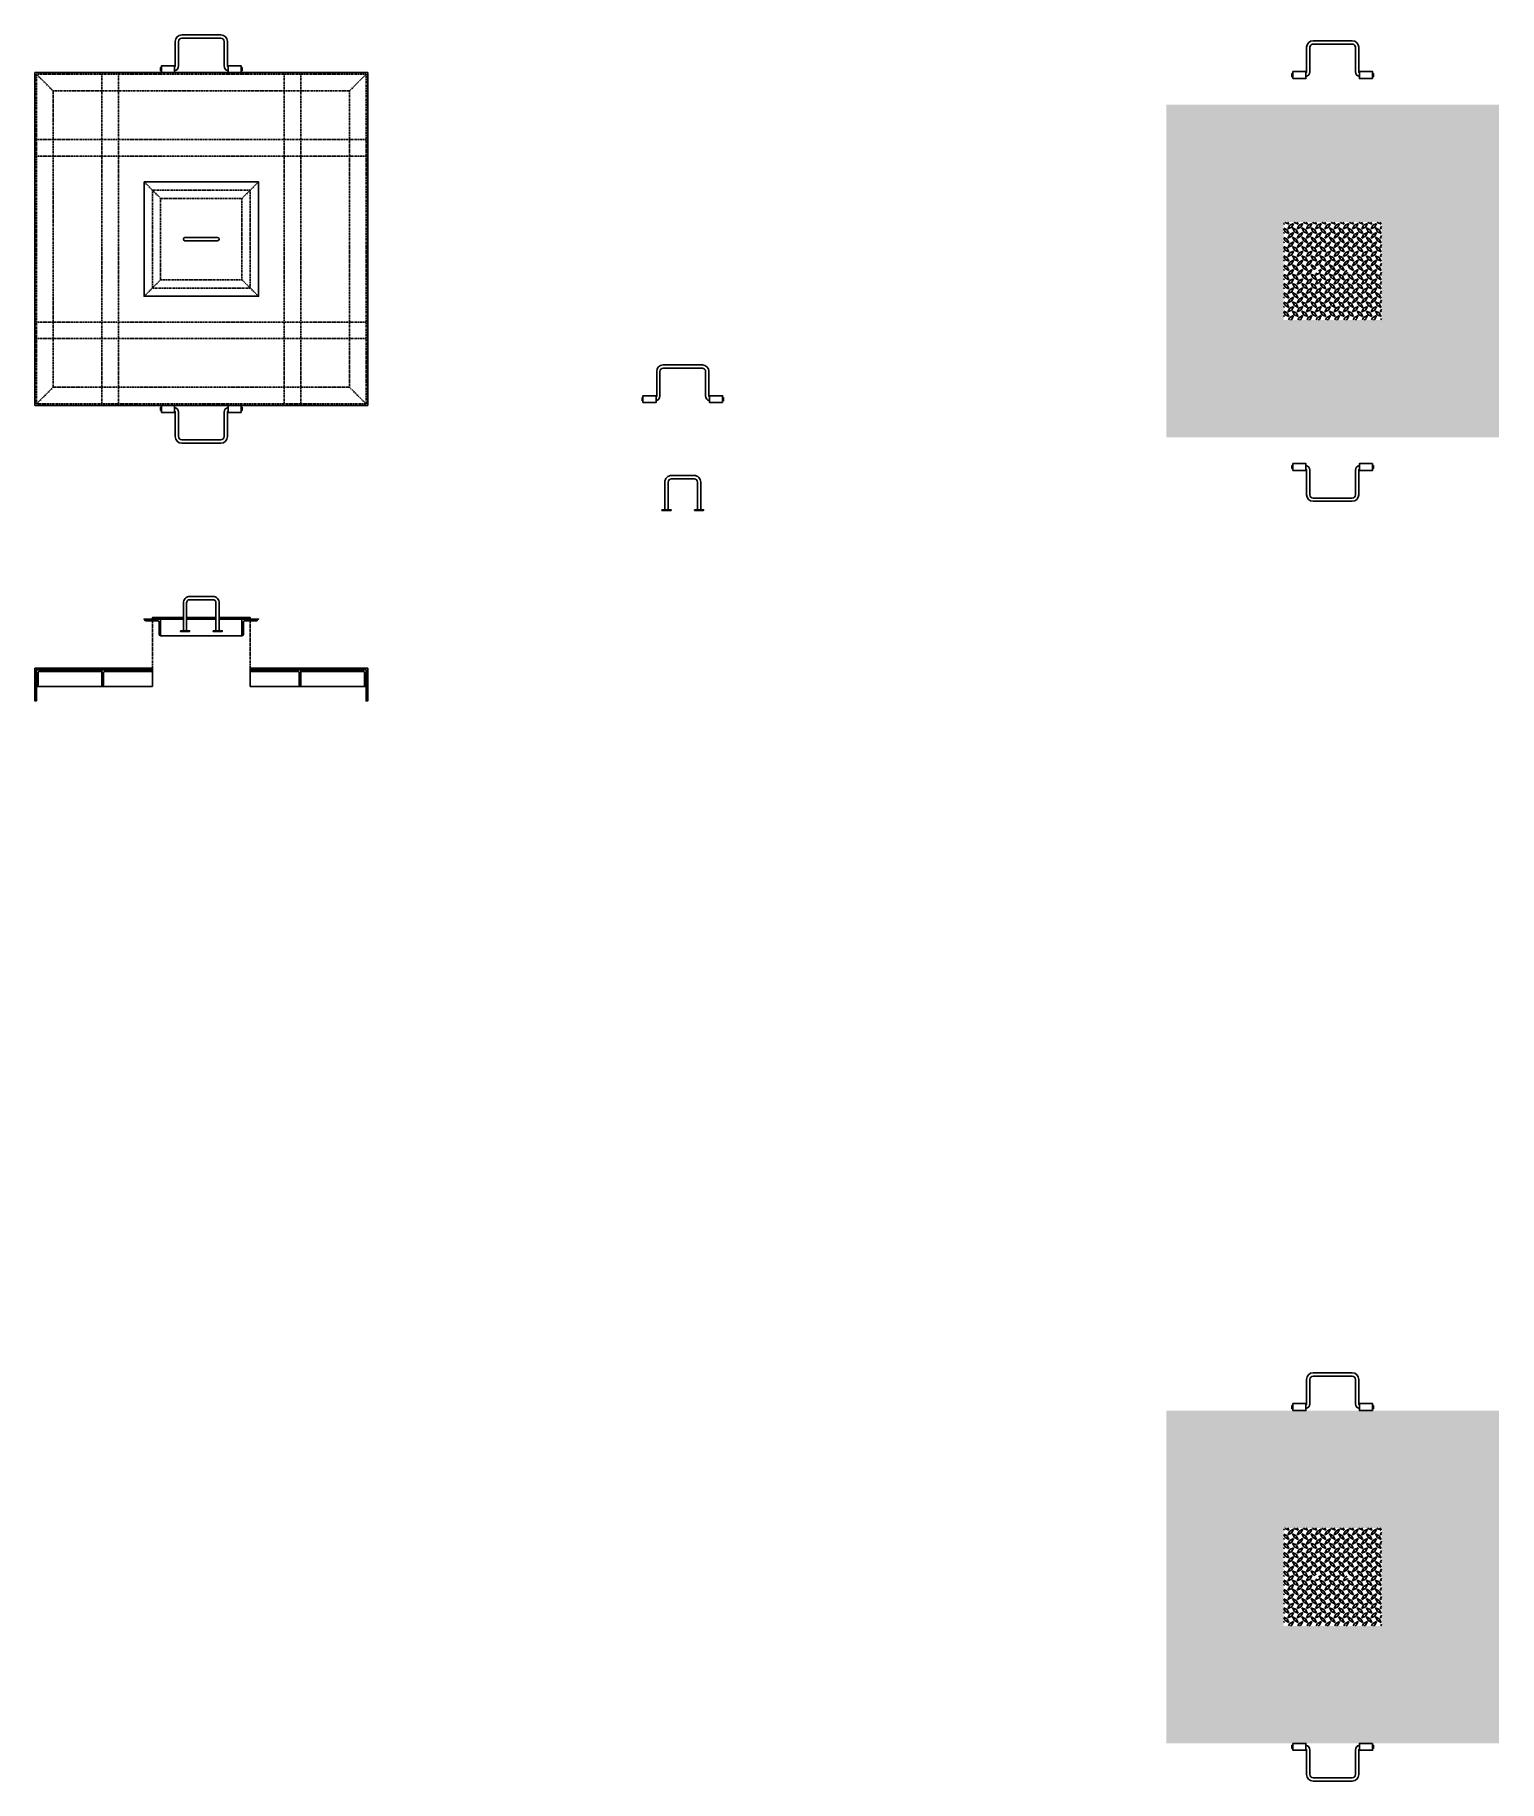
# Model space of a CAD drawing. Header units: millimetres. Extents: x 1875 to 6363, y -2528 to 2823.
import ezdxf

# ---------------------------------------------------------------- set-up
doc = ezdxf.new("R2010")
doc.units = ezdxf.units.MM
doc.linetypes.add('HIDDEN', pattern=[9.525, 6.35, -3.175])
for name, color, linetype in [('2', 2, 'Continuous'), ('3', 3, 'Continuous'), ('4', 4, 'Continuous'), ('5', 5, 'Continuous'), ('HATCH', 8, 'Continuous'), ('HIDDEN', 1, 'HIDDEN')]:
    doc.layers.add(name, color=color, linetype=linetype)
pattern_1 = [(63.43495, (2.828, 22.627), (1e-09, 28.284271), [12.64911, -50.59644]), (116.56505, (5.657, 8.485), (1e-09, -28.284271), [12.64911, -50.59644]), (116.56505, (-5.657, 14.142), (1e-09, -28.284271), [12.64911, -50.59644]), (153.43495, (5.657, 8.485), (-28.284271, 1e-09), [12.64911, -50.59644]), (153.43495, (0, 19.799), (-28.284271, 1e-09), [12.64911, -50.59644]), (206.56505, (-8.485, 11.314), (28.284271, 1e-09), [12.64911, -50.59644]), (243.43495, (-8.485, 11.314), (-1e-09, -28.284271), [12.64911, -50.59644]), (26.56505, (2.828, 22.627), (-28.284271, -1e-09), [12.64911, -50.59644])]
pattern_2 = [(63.43495, (-3999.588, 22.627), (1e-09, 28.28427), [12.6491, -50.59644]), (116.56505, (-3996.759, 8.485), (1e-09, -28.28427), [12.6491, -50.59644]), (116.56505, (-4008.073, 14.142), (1e-09, -28.28427), [12.6491, -50.59644]), (153.43495, (-3996.759, 8.485), (-28.28427, 1e-09), [12.6491, -50.59644]), (153.43495, (-4002.416, 19.799), (-28.28427, 1e-09), [12.6491, -50.59644]), (206.56505, (-4010.901, 11.314), (28.28427, 1e-09), [12.6491, -50.59644]), (243.43495, (-4010.901, 11.314), (-1e-09, -28.28427), [12.6491, -50.59644]), (26.56505, (-3999.588, 22.627), (-28.28427, -1e-09), [12.6491, -50.59644])]
pattern_3 = [(63.43495, (2.828, -3979.789), (1e-09, 28.284271), [12.64911, -50.59644]), (116.56505, (5.657, -3993.931), (1e-09, -28.284271), [12.64911, -50.59644]), (116.56505, (-5.657, -3988.274), (1e-09, -28.284271), [12.64911, -50.59644]), (153.43495, (5.657, -3993.931), (-28.284271, 1e-09), [12.64911, -50.59644]), (153.43495, (0, -3982.617), (-28.284271, 1e-09), [12.64911, -50.59644]), (206.56505, (-8.485, -3991.102), (28.284271, 1e-09), [12.64911, -50.59644]), (243.43495, (-8.485, -3991.102), (-1e-09, -28.284271), [12.64911, -50.59644]), (26.56505, (2.828, -3979.789), (-28.284271, -1e-09), [12.64911, -50.59644])]

msp = doc.modelspace()

# ---------------------------------------------------------------- hatches: boundary and pattern name
at = {"layer": 'HATCH', "extrusion": (0, -1, 0)}
h = msp.add_hatch(dxfattribs=at)
h.set_pattern_fill('024', color=256, scale=20, angle=45, pattern_type=2)
h.set_pattern_definition(pattern_1)
h.paths.add_polyline_path([(6363.4, 1147.4), (5343.4, 1147.4), (5343.4, 1047.4), (6363.4, 1047.4)])
at = {"layer": 'HATCH', "extrusion": (1, -6.12323e-17, 0)}
h = msp.add_hatch(dxfattribs=at)
h.set_pattern_fill('024', color=256, scale=20, angle=45, pattern_type=2)
h.set_pattern_definition(pattern_1)
h.paths.add_polyline_path([(2609.7, 1147.4), (1589.7, 1147.4), (1589.7, 1047.4), (2609.7, 1047.4)])
at = {"layer": 'HATCH'}
h = msp.add_hatch(dxfattribs=at)
h.set_pattern_fill('024', color=256, scale=20, angle=45, pattern_type=2)
h.set_pattern_definition(pattern_1)
h.paths.add_polyline_path([(6363.4, 2609.7), (5343.4, 2609.7), (5343.4, 1589.7), (6363.4, 1589.7)])
h.paths.add_polyline_path([(6003.4, 1949.7), (5703.4, 1949.7), (5703.4, 2249.7), (6003.4, 2249.7)], flags=16)
at = {"layer": 'HATCH', "extrusion": (1, -6.12323e-17, 0)}
h = msp.add_hatch(dxfattribs=at)
h.set_pattern_fill('024', color=256, scale=20, angle=45, pattern_type=2)
h.set_pattern_definition(pattern_1)
h.paths.add_polyline_path([(2609.7, 1147.4), (1589.7, 1147.4), (1589.7, 1047.4), (2609.7, 1047.4)])
at = {"layer": 'HATCH'}
h = msp.add_hatch(dxfattribs=at)
h.set_pattern_fill('024', color=256, scale=20, angle=45, pattern_type=2)
h.set_pattern_definition(pattern_1)
h.paths.add_polyline_path([(6003.4, 2249.7), (5703.4, 2249.7), (5703.4, 1949.7), (6003.4, 1949.7)])
h.paths.add_polyline_path([(5909.4, 2099.7, -1), (5897.4, 2099.7, -1)], flags=16)
h.paths.add_polyline_path([(5809.4, 2099.7, -1), (5797.4, 2099.7, -1)], flags=16)
at = {"layer": 'HATCH', "extrusion": (0, -1, 0)}
h = msp.add_hatch(dxfattribs=at)
h.set_pattern_fill('024', color=256, scale=20, angle=45, pattern_type=2)
h.set_pattern_definition(pattern_1)
h.paths.add_polyline_path([(6363.4, 1147.4), (5343.4, 1147.4), (5343.4, 1047.4), (6363.4, 1047.4)])
h = msp.add_hatch(dxfattribs=at)
h.set_pattern_fill('024', color=256, scale=20, angle=45, pattern_type=2)
h.set_pattern_definition(pattern_1)
h.paths.add_polyline_path([(6363.4, 1147.4), (5343.4, 1147.4), (5343.4, 1047.4), (6363.4, 1047.4)])
at = {"layer": 'HATCH', "extrusion": (1, -6.12323e-17, 0)}
h = msp.add_hatch(dxfattribs=at)
h.set_pattern_fill('024', color=256, scale=20, angle=45, pattern_type=2)
h.set_pattern_definition(pattern_2)
h.paths.add_polyline_path([(-1392.7, 1147.4), (-2412.7, 1147.4), (-2412.7, 1047.4), (-1392.7, 1047.4)])
at = {"layer": 'HATCH'}
h = msp.add_hatch(dxfattribs=at)
h.set_pattern_fill('024', color=256, scale=20, angle=45, pattern_type=2)
h.set_pattern_definition(pattern_3)
h.paths.add_polyline_path([(6363.4, -1392.7), (5343.4, -1392.7), (5343.4, -2412.7), (6363.4, -2412.7)])
h.paths.add_polyline_path([(6003.4, -2052.7), (5703.4, -2052.7), (5703.4, -1752.7), (6003.4, -1752.7)], flags=16)
at = {"layer": 'HATCH', "extrusion": (1, -6.12323e-17, 0)}
h = msp.add_hatch(dxfattribs=at)
h.set_pattern_fill('024', color=256, scale=20, angle=45, pattern_type=2)
h.set_pattern_definition(pattern_2)
h.paths.add_polyline_path([(-1392.7, 1147.4), (-2412.7, 1147.4), (-2412.7, 1047.4), (-1392.7, 1047.4)])
at = {"layer": 'HATCH'}
h = msp.add_hatch(dxfattribs=at)
h.set_pattern_fill('024', color=256, scale=20, angle=45, pattern_type=2)
h.set_pattern_definition(pattern_3)
h.paths.add_polyline_path([(6003.4, -1752.7), (5703.4, -1752.7), (5703.4, -2052.7), (6003.4, -2052.7)])
h.paths.add_polyline_path([(5909.4, -1902.7, -1), (5897.4, -1902.7, -1)], flags=16)
h.paths.add_polyline_path([(5809.4, -1902.7, -1), (5797.4, -1902.7, -1)], flags=16)
at = {"layer": 'HATCH', "extrusion": (0, -1, 0)}
h = msp.add_hatch(dxfattribs=at)
h.set_pattern_fill('024', color=256, scale=20, angle=45, pattern_type=2)
h.set_pattern_definition(pattern_1)
h.paths.add_polyline_path([(6363.4, 1147.4), (5343.4, 1147.4), (5343.4, 1047.4), (6363.4, 1047.4)])

# ---------------------------------------------------------------- linework, layer by layer
at = {"layer": '2'}
msp.add_lwpolyline([(2329.2, 1032.9), (2235.2, 1032.9), (2235.2, 1037.6), (2329.2, 1037.6)], close=True, dxfattribs=at)
for points in [[(2341.2, 1032.9), (2341.2, 1037.6), (2429.2, 1037.6), (2429.2, 1032.9)], [(2429.2, 1032.9), (2341.2, 1032.9)], [(2441.2, 1037.6), (2535.2, 1037.6), (2535.2, 1032.9), (2441.2, 1032.9), (2441.2, 1037.6)], [(2235.2, 877.5), (1879.9, 877.5), (1879.9, 782.3), (1875.2, 782.3), (1875.2, 882.3), (2235.2, 882.3)], [(2535.2, 882.3), (2895.2, 882.3), (2895.2, 782.3), (2890.4, 782.3), (2890.4, 877.5), (2535.2, 877.5)]]:
    msp.add_lwpolyline(points, dxfattribs=at)
at = {"layer": '3'}
for p, q in [((2305.2, 2728.4), (2305.2, 2803.4)), ((2315.2, 2728.4), (2315.2, 2803.4)), ((2445.2, 2823.4), (2325.2, 2823.4)), ((2445.2, 2813.4), (2325.2, 2813.4)), ((2455.2, 2728.4), (2455.2, 2803.4)), ((2465.2, 2728.4), (2465.2, 2803.4)), ((2263.2, 2723.4), (2260.2, 2723.4)), ((2260.2, 2723.4), (2260.2, 2713.4)), ((2263.2, 2713.4), (2260.2, 2713.4)), ((2507.2, 2723.4), (2510.2, 2723.4)), ((2507.2, 2713.4), (2510.2, 2713.4)), ((2510.2, 2723.4), (2510.2, 2713.4)), ((3781.1, 1717), (3781.1, 1792)), ((3791.1, 1717), (3791.1, 1792)), ((3921.1, 1812), (3801.1, 1812)), ((3921.1, 1802), (3801.1, 1802)), ((3931.1, 1717), (3931.1, 1792)), ((3941.1, 1717), (3941.1, 1792)), ((2263.2, 1682.1), (2260.2, 1682.1)), ((2260.2, 1672.1), (2260.2, 1682.1)), ((2263.2, 1672.1), (2260.2, 1672.1)), ((2305.2, 1667.1), (2305.2, 1592.1)), ((2315.2, 1667.1), (2315.2, 1592.1)), ((2455.2, 1667.1), (2455.2, 1592.1)), ((2465.2, 1667.1), (2465.2, 1592.1)), ((2507.2, 1682.1), (2510.2, 1682.1)), ((2507.2, 1672.1), (2510.2, 1672.1)), ((2510.2, 1672.1), (2510.2, 1682.1)), ((3739.1, 1712), (3736.1, 1712)), ((3736.1, 1712), (3736.1, 1702)), ((3739.1, 1702), (3736.1, 1702)), ((3983.1, 1712), (3986.1, 1712)), ((3983.1, 1702), (3986.1, 1702)), ((3986.1, 1712), (3986.1, 1702)), ((2445.2, 1582.1), (2325.2, 1582.1)), ((2445.2, 1572.1), (2325.2, 1572.1))]:
    msp.add_line(p, q, dxfattribs=at)
at = {"layer": '3', "color": 170}
for p, q in [((5773.4, 2710.4, 1097.4), (5773.4, 2785.4, 1097.4)), ((5783.4, 2710.4, 1097.4), (5783.4, 2785.4, 1097.4)), ((5913.4, 2805.4, 1097.4), (5793.4, 2805.4, 1097.4)), ((5913.4, 2795.4, 1097.4), (5793.4, 2795.4, 1097.4)), ((5923.4, 2710.4, 1097.4), (5923.4, 2785.4, 1097.4)), ((5933.4, 2710.4, 1097.4), (5933.4, 2785.4, 1097.4)), ((5731.4, 2705.4, 1097.4), (5728.4, 2705.4, 1097.4)), ((5728.4, 2705.4, 1097.4), (5728.4, 2695.4, 1097.4)), ((5731.4, 2695.4, 1097.4), (5728.4, 2695.4, 1097.4)), ((5975.4, 2705.4, 1097.4), (5978.4, 2705.4, 1097.4)), ((5975.4, 2695.4, 1097.4), (5978.4, 2695.4, 1097.4)), ((5978.4, 2705.4, 1097.4), (5978.4, 2695.4, 1097.4)), ((5731.4, 1504.1, 1097.4), (5728.4, 1504.1, 1097.4)), ((5728.4, 1494.1, 1097.4), (5728.4, 1504.1, 1097.4)), ((5731.4, 1494.1, 1097.4), (5728.4, 1494.1, 1097.4)), ((5773.4, 1489.1, 1097.4), (5773.4, 1414.1, 1097.4)), ((5783.4, 1489.1, 1097.4), (5783.4, 1414.1, 1097.4)), ((5923.4, 1489.1, 1097.4), (5923.4, 1414.1, 1097.4)), ((5933.4, 1489.1, 1097.4), (5933.4, 1414.1, 1097.4)), ((5913.4, 1404.1, 1097.4), (5793.4, 1404.1, 1097.4)), ((5913.4, 1394.1, 1097.4), (5793.4, 1394.1, 1097.4)), ((5913.4, -1277.1, 1097.4), (5793.4, -1277.1, 1097.4)), ((5773.4, -1372.1, 1097.4), (5773.4, -1297.1, 1097.4)), ((5783.4, -1372.1, 1097.4), (5783.4, -1297.1, 1097.4)), ((5913.4, -1287.1, 1097.4), (5793.4, -1287.1, 1097.4)), ((5923.4, -1372.1, 1097.4), (5923.4, -1297.1, 1097.4)), ((5933.4, -1372.1, 1097.4), (5933.4, -1297.1, 1097.4)), ((5731.4, -1377.1, 1097.4), (5728.4, -1377.1, 1097.4)), ((5728.4, -1377.1, 1097.4), (5728.4, -1387.1, 1097.4)), ((5731.4, -1387.1, 1097.4), (5728.4, -1387.1, 1097.4)), ((5975.4, -1377.1, 1097.4), (5978.4, -1377.1, 1097.4)), ((5975.4, -1387.1, 1097.4), (5978.4, -1387.1, 1097.4)), ((5978.4, -1377.1, 1097.4), (5978.4, -1387.1, 1097.4)), ((5731.4, -2418.4, 1097.4), (5728.4, -2418.4, 1097.4)), ((5728.4, -2428.4, 1097.4), (5728.4, -2418.4, 1097.4)), ((5731.4, -2428.4, 1097.4), (5728.4, -2428.4, 1097.4)), ((5773.4, -2433.4, 1097.4), (5773.4, -2508.4, 1097.4)), ((5783.4, -2433.4, 1097.4), (5783.4, -2508.4, 1097.4)), ((5923.4, -2433.4, 1097.4), (5923.4, -2508.4, 1097.4)), ((5933.4, -2433.4, 1097.4), (5933.4, -2508.4, 1097.4)), ((5913.4, -2518.4, 1097.4), (5793.4, -2518.4, 1097.4)), ((5913.4, -2528.4, 1097.4), (5793.4, -2528.4, 1097.4))]:
    msp.add_line(p, q, dxfattribs=at)
at = {"layer": '3', "color": 8}
for p, q in [((5975.4, 1504.1, 1097.4), (5978.4, 1504.1, 1097.4)), ((5978.4, 1494.1, 1097.4), (5978.4, 1504.1, 1097.4)), ((5975.4, 1494.1, 1097.4), (5978.4, 1494.1, 1097.4)), ((5975.4, -2418.4, 1097.4), (5978.4, -2418.4, 1097.4)), ((5975.4, -2428.4, 1097.4), (5978.4, -2428.4, 1097.4)), ((5978.4, -2428.4, 1097.4), (5978.4, -2418.4, 1097.4))]:
    msp.add_line(p, q, dxfattribs=at)
at = {"layer": '3', "flags": 128}
for points in [[(2263.2, 2707.7), (2303.2, 2707.7), (2303.2, 2729), (2263.2, 2729)], [(2507.2, 2707.7), (2467.2, 2707.7), (2467.2, 2729), (2507.2, 2729)], [(3739.1, 1696.4), (3779.1, 1696.4), (3779.1, 1717.7), (3739.1, 1717.7)], [(3983.1, 1696.4), (3943.1, 1696.4), (3943.1, 1717.7), (3983.1, 1717.7)], [(2263.2, 1687.7), (2303.2, 1687.7), (2303.2, 1666.4), (2263.2, 1666.4)], [(2507.2, 1687.7), (2467.2, 1687.7), (2467.2, 1666.4), (2507.2, 1666.4)]]:
    msp.add_lwpolyline(points, close=True, dxfattribs=at)
at = {"layer": '3', "color": 170, "elevation": 1097.4, "flags": 128}
for points in [[(5731.4, 2689.7), (5771.4, 2689.7), (5771.4, 2711), (5731.4, 2711)], [(5975.4, 2689.7), (5935.4, 2689.7), (5935.4, 2711), (5975.4, 2711)], [(5731.4, 1509.7), (5771.4, 1509.7), (5771.4, 1488.4), (5731.4, 1488.4)], [(5975.4, 1509.7), (5935.4, 1509.7), (5935.4, 1488.4), (5975.4, 1488.4)], [(5731.4, -1392.7), (5771.4, -1392.7), (5771.4, -1371.4), (5731.4, -1371.4)], [(5975.4, -1392.7), (5935.4, -1392.7), (5935.4, -1371.4), (5975.4, -1371.4)], [(5731.4, -2412.7), (5771.4, -2412.7), (5771.4, -2434), (5731.4, -2434)], [(5975.4, -2412.7), (5935.4, -2412.7), (5935.4, -2434), (5975.4, -2434)]]:
    msp.add_lwpolyline(points, close=True, dxfattribs=at)
at = {"layer": '3', "flags": 128}
msp.add_lwpolyline([(2435.2, 2202.7, -1), (2435.2, 2192.7), (2335.2, 2192.7, -1), (2335.2, 2202.7)], format="xyb", close=True, dxfattribs=at)
at = {"layer": '3'}
for points in [[(3916.1, 1368), (3916.1, 1453, 0.414214), (3896.1, 1473), (3826.1, 1473, 0.414214), (3806.1, 1453), (3806.1, 1368)], [(3906.1, 1368), (3906.1, 1453, 0.414214), (3896.1, 1463), (3826.1, 1463, 0.414214), (3816.1, 1453), (3816.1, 1368)], [(2440.2, 997.4), (2440.2, 1082.4, 0.414214), (2420.2, 1102.4), (2350.2, 1102.4, 0.414214), (2330.2, 1082.4), (2330.2, 997.4)], [(2430.2, 997.4), (2430.2, 1082.4, 0.414214), (2420.2, 1092.4), (2350.2, 1092.4, 0.414214), (2340.2, 1082.4), (2340.2, 997.4)]]:
    msp.add_lwpolyline(points, format="xyb", dxfattribs=at)
for points in [[(3797.1, 1368), (3825.1, 1368), (3825.1, 1366), (3797.1, 1366)], [(3897.1, 1368), (3925.1, 1368), (3925.1, 1366), (3897.1, 1366)], [(2321.2, 997.4), (2349.2, 997.4), (2349.2, 995.4), (2321.2, 995.4)], [(2421.2, 997.4), (2449.2, 997.4), (2449.2, 995.4), (2421.2, 995.4)]]:
    msp.add_lwpolyline(points, close=True, dxfattribs=at)
for centre, radius, start, end in [((2325.2, 2803.4), 20, 90, 180), ((2325.2, 2803.4), 10, 90, 180), ((2445.2, 2803.4), 20, 0, 90), ((2445.2, 2803.4), 10, 0, 90), ((2300.2, 2728.4), 5, 306.8699, 0), ((2300.2, 2728.4), 15, 281.537, 0), ((2470.2, 2728.4), 15, 180, 258.463), ((2470.2, 2728.4), 5, 180, 233.1301), ((3801.1, 1792), 20, 90, 180), ((3801.1, 1792), 10, 90, 180), ((3921.1, 1792), 20, 0, 90), ((3921.1, 1792), 10, 0, 90), ((3776.1, 1717), 5, 306.8699, 0), ((3776.1, 1717), 15, 281.537, 0), ((3946.1, 1717), 15, 180, 258.463), ((3946.1, 1717.1), 5, 180, 233.1301), ((2300.2, 1667.1), 15, 0, 78.463), ((2300.2, 1667.1), 5, 0, 53.1301), ((2470.2, 1667.1), 15, 101.537, 180), ((2470.2, 1667), 5, 126.8699, 180), ((2325.2, 1592.1), 20, 180, 270), ((2325.2, 1592.1), 10, 180, 270), ((2445.2, 1592.1), 10, 270, 0), ((2445.2, 1592.1), 20, 270, 0)]:
    msp.add_arc(centre, radius, start, end, dxfattribs=at)
at = {"layer": '3', "color": 170}
for centre, radius, start, end in [((5793.4, 2785.4, 1097.4), 20, 90, 180), ((5793.4, 2785.4, 1097.4), 10, 90, 180), ((5913.4, 2785.4, 1097.4), 20, 0, 90), ((5913.4, 2785.4, 1097.4), 10, 0, 90), ((5768.4, 2710.4, 1097.4), 5, 306.8699, 0), ((5768.4, 2710.4, 1097.4), 15, 281.537, 0), ((5938.4, 2710.4, 1097.4), 15, 180, 258.463), ((5938.4, 2710.4, 1097.4), 5, 180, 233.1301), ((5768.4, 1489.1, 1097.4), 15, 0, 78.463), ((5938.4, 1489.1, 1097.4), 15, 101.537, 180), ((5768.4, 1489.1, 1097.4), 5, 0, 53.1301), ((5938.4, 1489, 1097.4), 5, 126.8699, 180), ((5793.4, 1414.1, 1097.4), 20, 180, 270), ((5793.4, 1414.1, 1097.4), 10, 180, 270), ((5913.4, 1414.1, 1097.4), 10, 270, 0), ((5913.4, 1414.1, 1097.4), 20, 270, 0), ((5793.4, -1297.1, 1097.4), 20, 90, 180), ((5913.4, -1297.1, 1097.4), 20, 0, 90), ((5793.4, -1297.1, 1097.4), 10, 90, 180), ((5913.4, -1297.1, 1097.4), 10, 0, 90), ((5768.4, -1372.1, 1097.4), 5, 306.8699, 0), ((5768.4, -1372.1, 1097.4), 15, 281.537, 0), ((5938.4, -1372.1, 1097.4), 15, 180, 258.463), ((5938.4, -1372, 1097.4), 5, 180, 233.1301), ((5768.4, -2433.4, 1097.4), 15, 0, 78.463), ((5768.4, -2433.4, 1097.4), 5, 0, 53.1301), ((5938.4, -2433.4, 1097.4), 15, 101.537, 180), ((5938.4, -2433.4, 1097.4), 5, 126.8699, 180), ((5793.4, -2508.4, 1097.4), 20, 180, 270), ((5793.4, -2508.4, 1097.4), 10, 180, 270), ((5913.4, -2508.4, 1097.4), 10, 270, 0), ((5913.4, -2508.4, 1097.4), 20, 270, 0)]:
    msp.add_arc(centre, radius, start, end, dxfattribs=at)
at = {"layer": '4'}
for p, q in [((2260.6, 982.1), (2509.8, 982.1)), ((1926.2, 872.8), (2080.2, 872.8)), ((2235.2, 872.8), (2126.2, 872.8)), ((2235.2, 882.3), (2235.2, 826.7)), ((2535.2, 882.3), (2535.2, 826.7)), ((2680.6, 872.8), (2535.2, 872.8)), ((2880.6, 872.8), (2690.2, 872.8)), ((1880.2, 826.7), (2235.2, 826.7)), ((2535.2, 826.7), (2890.2, 826.7))]:
    msp.add_line(p, q, dxfattribs=at)
at = {"layer": '4', "flags": 128}
for points in [[(2260.6, 982.1, -0.414214), (2255.8, 986.8), (2255.8, 1023.3, 0.414214), (2251, 1028.1), (2214.5, 1028.1), (2209.8, 1032.9), (2260.6, 1032.9), (2260.6, 982.1, -0.414214)], [(2509.8, 982.1, 0.414214), (2514.5, 986.8), (2514.5, 1023.3, -0.414214), (2519.3, 1028.1), (2555.8, 1028.1), (2560.6, 1032.9), (2509.8, 1032.9), (2509.8, 982.1, 0.414214)]]:
    msp.add_lwpolyline(points, format="xyb", dxfattribs=at)
for points in [[(1884.9, 831.5), (1884.9, 868, -0.414214), (1889.7, 872.8), (1926.2, 872.8, 0.414214), (1931, 877.5), (1931, 877.5), (1880.2, 877.5), (1880.2, 826.7), (1880.2, 826.7, 0.414214)], [(2084.9, 831.5), (2084.9, 868, -0.414214), (2089.7, 872.8), (2126.2, 872.8, 0.414214), (2131, 877.5), (2131, 877.5), (2080.2, 877.5), (2080.2, 826.7), (2080.2, 826.7, 0.414214)], [(2685.4, 831.5), (2685.4, 868, 0.414214), (2680.6, 872.8), (2644.1, 872.8, -0.414214), (2639.4, 877.5), (2639.4, 877.5), (2690.2, 877.5), (2690.2, 826.7), (2690.2, 826.7, -0.414214)], [(2885.4, 831.5), (2885.4, 868, 0.414214), (2880.6, 872.8), (2844.1, 872.8, -0.414214), (2839.4, 877.5), (2839.4, 877.5), (2890.2, 877.5), (2890.2, 826.7), (2890.2, 826.7, -0.414214)]]:
    msp.add_lwpolyline(points, format="xyb", close=True, dxfattribs=at)
at = {"layer": '5', "flags": 128}
for points in [[(1875.2, 2707.7), (2895.2, 2707.7), (2895.2, 1687.7), (1875.2, 1687.7)], [(2209.8, 2373.1), (2560.6, 2373.1), (2560.6, 2022.3), (2209.8, 2022.3)]]:
    msp.add_lwpolyline(points, close=True, dxfattribs=at)
at = {"layer": 'HIDDEN', "ltscale": 0.5}
for p, q in [((1931, 2651.9), (1880.2, 2702.7)), ((2080.2, 2702.7), (2080.2, 1692.7)), ((2131, 2702.7), (2131, 1692.7)), ((2639.4, 2702.7), (2639.4, 1692.7)), ((2690.2, 2702.7), (2690.2, 1692.7)), ((2839.4, 2651.9), (2890.2, 2702.7)), ((1880.2, 2502.7), (2890.2, 2502.7)), ((1880.2, 2451.9), (2890.2, 2451.9)), ((2260.6, 2322.3), (2209.8, 2373.1)), ((2509.8, 2322.3), (2560.6, 2373.1)), ((2260.6, 2073.1), (2209.8, 2022.3)), ((2509.8, 2073.1), (2560.6, 2022.3)), ((1880.2, 1943.5), (2890.2, 1943.5)), ((1880.2, 1892.7), (2890.2, 1892.7)), ((1931, 1743.5), (1880.2, 1692.7)), ((2839.4, 1743.5), (2890.2, 1692.7)), ((2235.2, 1032.9), (2235.2, 882.3)), ((2535.2, 1032.9), (2535.2, 882.3))]:
    msp.add_line(p, q, dxfattribs=at)
at = {"layer": 'HIDDEN', "ltscale": 0.5, "flags": 128}
for points in [[(1880.2, 2702.7), (2890.2, 2702.7), (2890.2, 1692.7), (1880.2, 1692.7)], [(1931, 2651.9), (2839.4, 2651.9), (2839.4, 1743.5), (1931, 1743.5)], [(2235.2, 2347.7), (2535.2, 2347.7), (2535.2, 2047.7), (2235.2, 2047.7)], [(2260.6, 2322.3), (2509.8, 2322.3), (2509.8, 2073.1), (2260.6, 2073.1)]]:
    msp.add_lwpolyline(points, close=True, dxfattribs=at)

doc.saveas('drawing.dxf')
